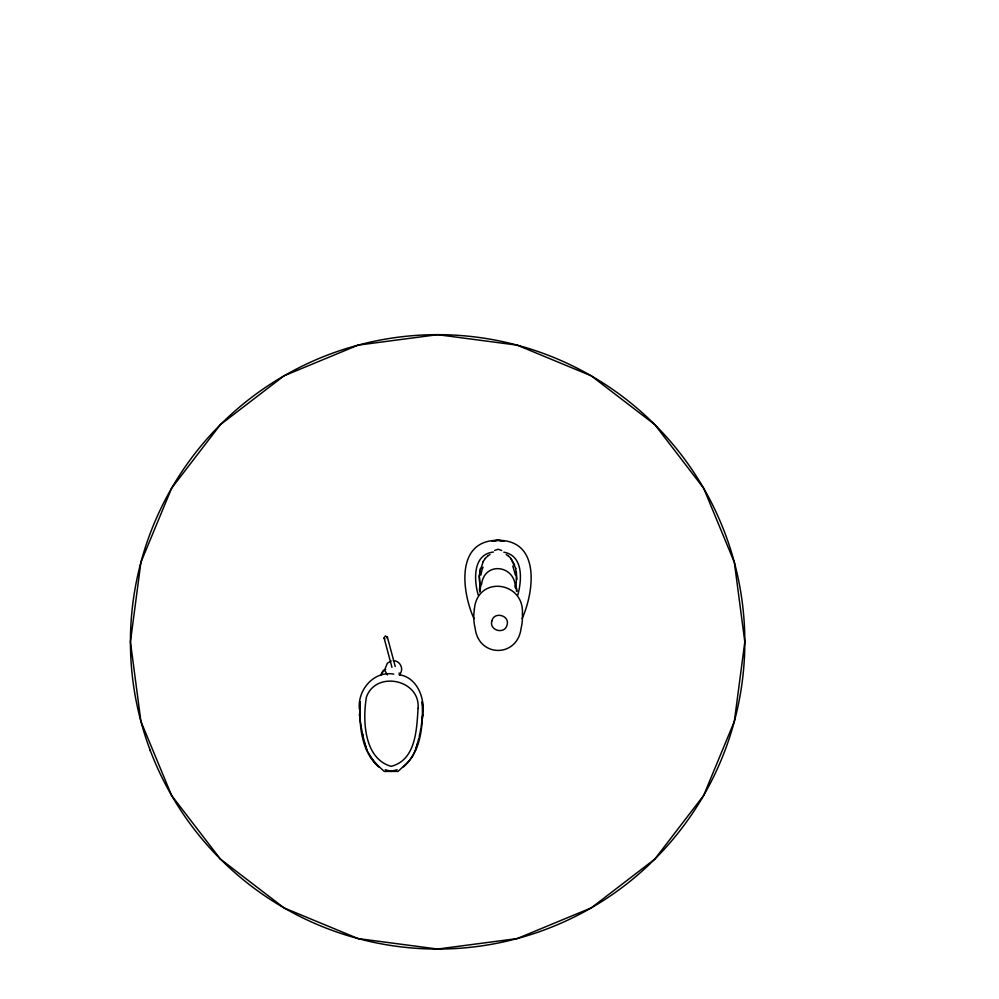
<?xml version="1.0" encoding="UTF-8"?>
<svg xmlns="http://www.w3.org/2000/svg" width="999" height="999" viewBox="0 0 999 999"><rect width="100%" height="100%" fill="white"/><g stroke="black" fill="none" stroke-linecap="round" stroke-linejoin="round"><path stroke-width="1.5" d="M403.521 766.87C421.64 751.073 423.201 724.113 422.19 701.71L422.964 708.94M479.208 575.786L480.032 586.875M359.34 708.94C357.542 689.847 373.826 670.566 393.781 674.113M422.714 715.109C425.237 698.538 417.407 677.434 399.088 674.662M516.433 591.221L516.62 588.174M480.369 568.443L479.32 575.824L479.932 585.689M422.702 714.834L421.153 726.835M422.04 720.791L422.827 714.685M384.965 669.043L387.412 663.136L391.158 660.976M516.108 586.913L516.421 572.09M420.104 732.417L420.891 728.221M517.782 595.067C521.903 580.194 523.638 555.594 503.821 552.197M479.72 572.127L483.229 561.588M419.193 736.738L419.792 733.566M480.806 575.212L481.893 570.516M418.881 738.174L415.409 750.386M481.568 584.29C484.552 560.789 515.659 565.284 515.259 587.749M481.143 585.002L479.433 590.309M416.208 747.702L417.432 743.98M482.28 569.393L483.041 567.12M400.549 673.214C403.783 667.969 399.488 660.514 393.319 660.701M395.242 666.47L387.375 637.087L385.302 635.951L384.078 637.974L391.958 667.344M387.187 638.349L387.375 637.1M522.052 618.656C534.065 592.17 540.884 540.084 498.014 540.309C455.144 540.084 461.963 592.17 473.976 618.656M412.412 756.418L415.397 750.174M483.116 561.55L485.302 558.503M149.713 750.511L150.3 749.7M408.341 761.987L412.375 756.231M408.304 761.812L398.052 771.415L384.265 771.415L374.038 762.062L367.52 751.385M485.202 558.466L487.912 555.856M487.812 555.819L489.997 554.507M494.542 550.486L498.126 549.225L501.698 550.486M397.115 769.754L391.158 771.34L385.202 769.754M493.394 552.047C472.652 554.345 473.851 579.969 478.259 595.142M506.206 554.507L508.329 555.856M384.865 638.973L384.078 637.974M508.216 555.819L510.939 558.503L514.61 564.947M387.412 674.949L385.252 671.203M369.93 756.231L378.796 766.87C360.676 751.073 359.103 724.113 360.127 701.71L359.603 715.109M510.826 558.466L515.759 568.481M512.812 565.983L515.447 575.212M364.885 743.98L366.92 750.174M366.895 750.386L363.436 737.911M515.372 585.864L517.107 591.233M362.512 733.566L363.124 736.463M362.512 733.865L363.124 736.738M515.659 568.443L516.982 579.532M361.426 727.934L362.212 732.417M360.264 720.791L361.163 726.835M359.478 714.685L360.077 719.268M359.603 714.834L360.102 719.58M480.369 588.049L480.444 589.185M479.807 591.221L479.62 588.174L479.832 591.67M479.695 589.522L479.832 591.908M381.206 674.362A9.753 9.553 0 0 1 383.741 670.079M381.206 675.287A9.753 9.553 0 0 1 385.751 669.48M399.088 672.976A9.753 9.553 0 0 1 400.062 675.287M418.057 708.416C416.683 729.295 416.009 759.977 391.158 766.345C363.823 758.553 362.587 720.142 366.383 697.215C375.724 670.154 420.629 679.47 418.057 708.416M391.171 770.828L391.158 771.453L391.133 770.828M474.388 609.165L473.851 613.96A58.616 53.534 0 0 0 475.187 628.471C478.833 657.742 517.407 657.742 521.053 628.471A58.616 53.534 0 0 0 522.39 613.96C524.612 581.043 477.26 575.074 474.388 609.165M140.896 562.35L130.432 641.857L140.896 721.365L171.591 795.454L220.404 859.078L284.028 907.891L358.117 938.585L437.624 949.05L517.132 938.585L591.221 907.891L654.845 859.078L703.658 795.454L734.352 721.365L744.817 641.857L734.352 562.35L703.658 488.261L654.845 424.637L591.221 375.824L517.132 345.13L437.624 334.665L358.117 345.13L284.028 375.824L220.404 424.637L171.591 488.261L140.896 562.35M491.87 620.916C488.886 630.569 504.807 634.84 507.055 624.987C510.039 615.334 494.118 611.063 491.87 620.916M498.014 540.284L491.983 541.121L498.014 540.309L504.033 541.121L498.014 540.284M220.404 859.078A307.192 307.192 0 0 0 734.352 721.365A307.192 307.192 0 0 0 358.117 345.13A307.192 307.192 0 0 0 220.404 859.078"/></g></svg>
